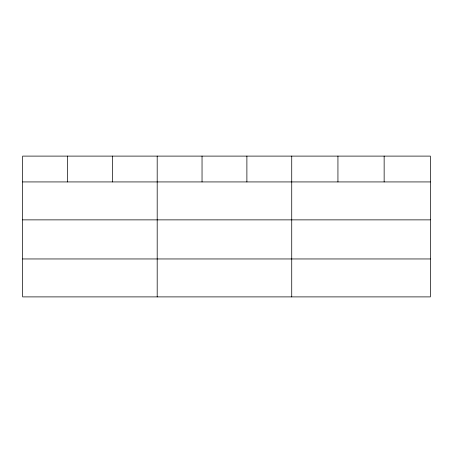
<?xml version="1.0" encoding="UTF-8"?>
<svg xmlns="http://www.w3.org/2000/svg" width="453" height="453" viewBox="0 0 453 453"><rect width="100%" height="100%" fill="white"/><g stroke="black" fill="none" stroke-linecap="round" stroke-linejoin="round"><path stroke-width="0.68" d="M430.35 219.869L430.35 156.104L22.65 156.104L22.65 296.896L430.35 296.896L430.35 219.869L22.65 219.869M22.65 181.93L430.35 181.93M22.65 258.957L430.35 258.957M384.144 156.104L384.144 181.93M337.938 156.104L337.938 181.93M291.732 156.104L291.732 296.896M246.885 156.104L246.885 181.93M202.038 156.104L202.038 181.93M157.191 156.104L157.191 296.896M112.344 156.104L112.344 181.93M67.497 156.104L67.497 181.93"/></g></svg>
